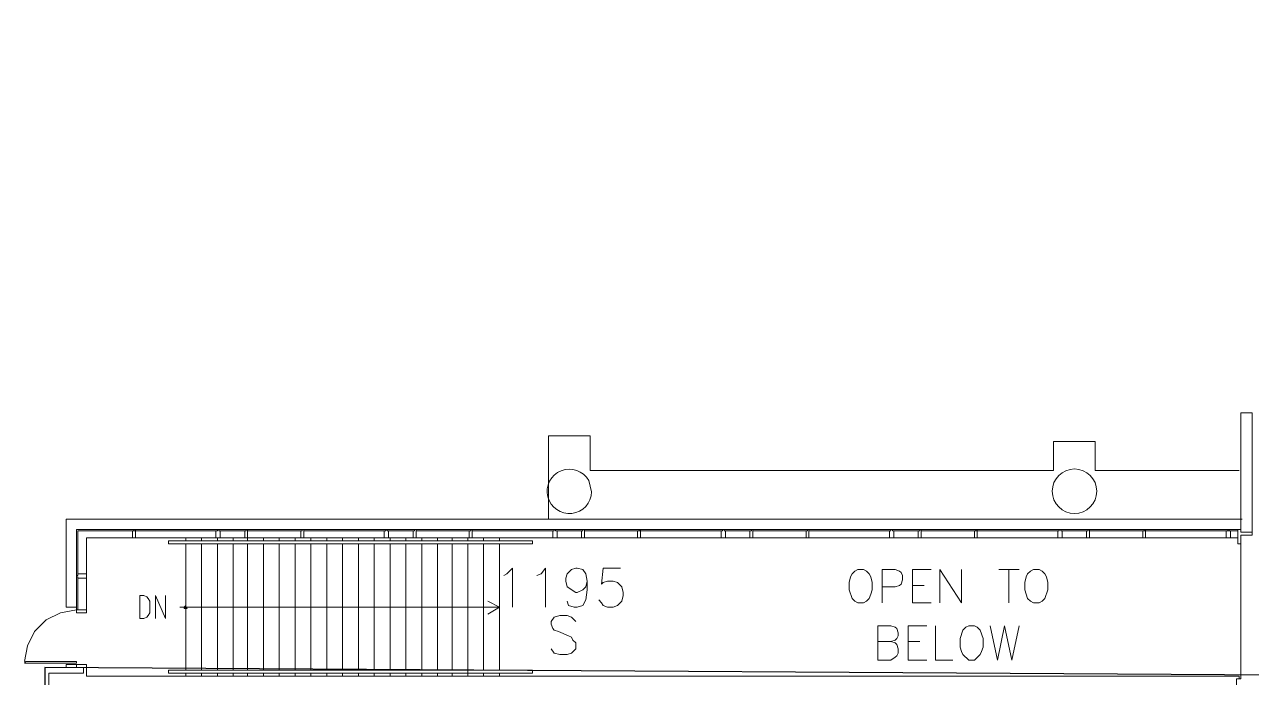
# Model space of a CAD drawing. Header units: metres. Extents: x 3 to 116, y 0 to 119.
# Drawn here: x 5.7 to 27.51, y 70.44 to 82.05 of the extents above; entities that cross this region are included whole.
import ezdxf

# ---------------------------------------------------------------- set-up
doc = ezdxf.new("R2010")
doc.units = ezdxf.units.M
doc.layers.add('Outside', color=7, linetype='Continuous')
doc.layers.add('PDF_Geometry', color=7, linetype='Continuous', transparency=0.8)

msp = doc.modelspace()

# ---------------------------------------------------------------- linework, layer by layer
at = {"layer": 'Outside'}
msp.add_lwpolyline([(69.324, 82.054), (66.766, 82.054), (66.766, 73.254), (64.74, 73.235), (64.745, 70.465), (33.44, 70.469), (33.432, 62.483), (30.899, 62.483), (30.848, 70.465), (6.059, 70.619)], dxfattribs=at)
msp.add_lwpolyline([(6.059, 70.619), (6.059, 51.253), (8.218, 51.228), (8.233, 49.564), (6.161, 49.564), (5.924, 15.132), (38.702, 15.156), (38.702, 6.797, 0.238471), (48.27, 8.564)], format="xyb", dxfattribs=at)
at = {"layer": 'PDF_Geometry', "lineweight": 5}
for points in [[(27.522, 73.023), (27.522, 75.147), (27.318, 75.147), (27.318, 73.023), (27.522, 73.023), (27.522, 72.972), (27.318, 72.972), (27.318, 70.414), (27.241, 70.414), (27.241, 53.504)], [(27.292, 74.123), (24.734, 74.123), (24.734, 74.635), (23.992, 74.635), (23.992, 74.123), (15.754, 74.123), (15.754, 74.737), (15.013, 74.737), (15.013, 73.254)], [(5.701, 70.721), (5.752, 71.002), (5.88, 71.258), (6.084, 71.463), (6.34, 71.591), (6.622, 71.642), (6.622, 73.074), (27.267, 73.074)], [(27.343, 73.254), (6.442, 73.254), (6.442, 71.693), (6.622, 71.693)], [(9.129, 73.049), (7.67, 73.049), (7.67, 72.921), (7.619, 72.921), (7.619, 73.049), (7.645, 73.049), (7.645, 73.074), (7.67, 73.074), (7.67, 73.049), (6.647, 73.049), (6.647, 72.256), (6.622, 72.256), (6.622, 72.23), (6.647, 72.23), (6.647, 72.205), (6.801, 72.205), (6.801, 72.281), (6.647, 72.281)], [(15.652, 72.921), (15.652, 73.049), (15.652, 72.921), (15.601, 72.921), (15.601, 73.049), (15.627, 73.049), (15.627, 73.074), (15.652, 73.074), (15.652, 73.049), (16.65, 73.049), (16.65, 73.074), (16.624, 73.074), (16.624, 73.049), (16.599, 73.049), (16.599, 72.921), (16.65, 72.921), (16.65, 73.049), (18.108, 73.049)], [(24.094, 73.049), (22.636, 73.049), (22.636, 72.921), (22.585, 72.921), (22.585, 73.049), (22.611, 73.049), (22.611, 73.074), (22.636, 73.074), (22.636, 73.049), (21.638, 73.049)], [(27.139, 73.049), (27.139, 72.921), (27.062, 72.921), (27.062, 73.049), (27.087, 73.049), (27.087, 73.074), (27.113, 73.074), (27.113, 73.049), (27.139, 73.049), (25.629, 73.049), (25.629, 72.921), (25.578, 72.921), (25.578, 73.049), (25.604, 73.049), (25.604, 73.074), (25.629, 73.074), (25.629, 73.049), (24.632, 73.049)], [(27.318, 72.819), (27.267, 72.819), (27.267, 73.074), (27.318, 73.074)], [(6.801, 71.642), (6.801, 72.921), (27.267, 72.921)], [(8.847, 72.87), (8.847, 72.921), (8.847, 72.87)], [(9.129, 72.921), (9.129, 72.87), (9.129, 72.921)], [(9.154, 73.049), (9.64, 73.049)], [(9.41, 72.87), (9.41, 72.921)], [(9.666, 73.049), (10.638, 73.049)], [(9.666, 72.87), (9.666, 72.921)], [(9.947, 72.921), (9.947, 72.87)], [(10.229, 72.921), (10.229, 72.87)], [(10.51, 72.87), (10.51, 72.921)], [(12.122, 73.049), (10.664, 73.049)], [(10.791, 72.921), (10.791, 72.87)], [(11.073, 72.87), (11.073, 72.921)], [(11.354, 72.87), (11.354, 72.921)], [(11.636, 72.87), (11.636, 72.921)], [(11.917, 72.87), (11.917, 72.921)], [(12.147, 73.049), (12.633, 73.049)], [(12.198, 72.921), (12.198, 72.87)], [(12.48, 72.921), (12.48, 72.87)], [(12.659, 73.049), (13.631, 73.049)], [(12.761, 72.921), (12.761, 72.87)], [(13.043, 72.87), (13.043, 72.921)], [(13.299, 72.921), (13.299, 72.87)], [(13.58, 72.87), (13.58, 72.921)], [(15.115, 73.049), (13.657, 73.049)], [(13.861, 72.87), (13.861, 72.921)], [(14.143, 72.921), (14.143, 72.87)], [(15.14, 73.049), (15.627, 73.049)], [(18.134, 73.049), (18.62, 73.049)], [(18.645, 73.049), (19.617, 73.049)], [(21.101, 73.049), (19.643, 73.049)], [(21.127, 73.049), (21.613, 73.049)], [(24.12, 73.049), (24.606, 73.049)], [(27.113, 73.049), (27.267, 73.049)], [(8.566, 70.567), (8.566, 72.819)], [(9.129, 70.567), (9.129, 72.819), (9.129, 70.567)], [(9.41, 72.819), (9.41, 70.567)], [(9.666, 72.819), (9.666, 70.567)], [(9.947, 70.567), (9.947, 72.819)], [(10.229, 70.567), (10.229, 72.819)], [(10.51, 72.819), (10.51, 70.567)], [(10.791, 72.819), (10.791, 70.567)], [(11.073, 70.567), (11.073, 72.819)], [(11.354, 70.567), (11.354, 72.819)], [(11.636, 70.567), (11.636, 72.819)], [(11.917, 70.567), (11.917, 72.819)], [(12.198, 72.819), (12.198, 70.567)], [(12.48, 70.567), (12.48, 72.819)], [(12.761, 70.567), (12.761, 72.819)], [(13.043, 70.567), (13.043, 72.819)], [(13.299, 70.567), (13.299, 72.819)], [(13.58, 72.819), (13.58, 70.465)], [(13.861, 70.567), (13.861, 72.819)], [(14.143, 70.567), (14.143, 72.819)], [(6.647, 72.205), (6.647, 71.642)], [(14.271, 72.281), (14.219, 72.256), (14.271, 72.281), (14.373, 72.384), (14.373, 71.693)], [(14.808, 72.256), (14.885, 72.281), (14.961, 72.384), (14.961, 71.693)], [(15.678, 72.051), (15.703, 72.154), (15.678, 72.051), (15.627, 72), (15.524, 71.949), (15.499, 71.949), (15.345, 72.051), (15.32, 72.154), (15.32, 72.205), (15.345, 72.281), (15.422, 72.358), (15.499, 72.384), (15.524, 72.384), (15.627, 72.358), (15.678, 72.281), (15.703, 72.154), (15.703, 72), (15.678, 71.821), (15.627, 71.719), (15.524, 71.693), (15.473, 71.693), (15.371, 71.719), (15.345, 71.795)], [(15.908, 71.821), (15.959, 71.77), (15.985, 71.719), (16.061, 71.693), (16.164, 71.693), (16.24, 71.719), (16.317, 71.795), (16.343, 71.898), (16.343, 71.949), (16.317, 72.051), (16.24, 72.128), (16.164, 72.154), (16.061, 72.154), (15.985, 72.128), (15.959, 72.102), (15.985, 72.384), (16.292, 72.384)], [(20.948, 72.051), (21.178, 72.051), (21.255, 72.077), (21.28, 72.102), (21.306, 72.179), (21.306, 72.256), (21.28, 72.307), (21.255, 72.333), (21.178, 72.358), (20.948, 72.358), (20.948, 71.77)], [(21.817, 71.77), (21.485, 71.77), (21.485, 72.358), (21.817, 72.358)], [(21.971, 71.77), (21.971, 72.358), (22.355, 71.77), (22.355, 72.358)], [(23.02, 72.358), (23.378, 72.358)], [(23.199, 72.358), (23.199, 71.77)], [(23.583, 72.333), (23.634, 72.358), (23.583, 72.333), (23.531, 72.281), (23.506, 72.23), (23.48, 72.128), (23.48, 72), (23.531, 71.847), (23.583, 71.795), (23.634, 71.77), (23.736, 71.77), (23.787, 71.795), (23.838, 71.847), (23.89, 72), (23.89, 72.128), (23.864, 72.23), (23.838, 72.281), (23.787, 72.333), (23.736, 72.358), (23.634, 72.358)], [(21.69, 72.077), (21.485, 72.077)], [(8.029, 71.488), (8.029, 71.898), (8.208, 71.488), (8.208, 71.898)], [(8.463, 71.693), (14.143, 71.693), (13.938, 71.795)], [(6.622, 71.591), (6.622, 71.642), (6.622, 71.591), (6.801, 71.591), (6.801, 71.642), (6.622, 71.642)], [(8.591, 71.693), (8.54, 71.693), (8.566, 71.693), (8.54, 71.667), (8.566, 71.693), (8.566, 71.667), (8.591, 71.667), (8.566, 71.693)], [(13.938, 71.565), (14.143, 71.693)], [(15.499, 71.437), (15.422, 71.514), (15.345, 71.54), (15.217, 71.54), (15.115, 71.514), (15.064, 71.437), (15.064, 71.386), (15.089, 71.309), (15.115, 71.284), (15.192, 71.258), (15.371, 71.181), (15.422, 71.156), (15.447, 71.105), (15.499, 71.053), (15.499, 70.951), (15.422, 70.874), (15.345, 70.849), (15.217, 70.849), (15.115, 70.874), (15.064, 70.951)], [(20.871, 71.079), (21.101, 71.079), (21.178, 71.105), (21.203, 71.13), (21.229, 71.181), (21.229, 71.233), (21.203, 71.309), (21.178, 71.335), (21.101, 71.36), (20.871, 71.36), (20.871, 70.746), (21.101, 70.746), (21.178, 70.798), (21.203, 70.823), (21.229, 70.874), (21.229, 70.951), (21.203, 71.028), (21.178, 71.053), (21.101, 71.079)], [(21.741, 70.746), (21.408, 70.746), (21.408, 71.36), (21.741, 71.36)], [(22.201, 70.746), (21.894, 70.746), (21.894, 71.36)], [(22.431, 71.335), (22.483, 71.36), (22.431, 71.335), (22.38, 71.284), (22.329, 71.13), (22.329, 70.977), (22.355, 70.9), (22.38, 70.849), (22.483, 70.746), (22.585, 70.746), (22.687, 70.849), (22.713, 70.9), (22.738, 70.977), (22.738, 71.13), (22.687, 71.284), (22.636, 71.335), (22.585, 71.36), (22.483, 71.36)], [(22.866, 71.36), (22.994, 70.746), (23.122, 71.36), (23.25, 70.746), (23.378, 71.36)], [(21.613, 71.079), (21.408, 71.079)], [(5.726, 70.721), (5.701, 70.695), (5.726, 70.721), (6.622, 70.721), (6.622, 70.695), (5.701, 70.695)], [(6.622, 70.67), (6.442, 70.67), (6.442, 70.619)], [(6.801, 70.619), (6.801, 70.67)], [(27.215, 70.465), (6.801, 70.465), (6.801, 70.619), (6.059, 70.619), (6.059, 51.253), (6.647, 51.253), (6.647, 51.355), (6.135, 51.355), (6.135, 70.516), (6.749, 70.516), (6.749, 70.619)], [(8.847, 70.516), (8.847, 70.465), (8.847, 70.516)], [(9.129, 70.516), (9.129, 70.465), (9.129, 70.516)], [(9.41, 70.465), (9.41, 70.516)], [(9.666, 70.465), (9.666, 70.516)], [(9.947, 70.516), (9.947, 70.465)], [(10.229, 70.465), (10.229, 70.516)], [(10.51, 70.516), (10.51, 70.465)], [(10.791, 70.465), (10.791, 70.516)], [(11.073, 70.516), (11.073, 70.465)], [(11.354, 70.516), (11.354, 70.465)], [(11.636, 70.516), (11.636, 70.465)], [(11.917, 70.516), (11.917, 70.465)], [(12.198, 70.465), (12.198, 70.516)], [(12.48, 70.465), (12.48, 70.516)], [(12.761, 70.516), (12.761, 70.465)], [(13.043, 70.516), (13.043, 70.465)], [(13.299, 70.516), (13.299, 70.465)], [(13.861, 70.516), (13.861, 70.465)], [(14.143, 70.516), (14.143, 70.465)], [(27.292, 70.414), (27.292, 70.465), (26.729, 70.465)]]:
    msp.add_lwpolyline(points, dxfattribs=at)
msp.add_lwpolyline([(15.729, 73.944), (15.78, 73.74, -7.37617)], format="xyb", close=True, dxfattribs=at)
for points in [[(9.18, 73.049), (9.18, 72.921), (9.103, 72.921), (9.103, 73.049), (9.129, 73.049), (9.129, 73.074), (9.154, 73.074), (9.154, 73.049)], [(9.666, 73.049), (9.666, 72.921), (9.615, 72.921), (9.615, 73.049), (9.64, 73.049), (9.64, 73.074), (9.666, 73.074)], [(10.664, 73.049), (10.664, 72.921), (10.612, 72.921), (10.612, 73.049), (10.638, 73.049), (10.638, 73.074), (10.664, 73.074)], [(12.173, 73.049), (12.173, 72.921), (12.096, 72.921), (12.096, 73.049), (12.122, 73.049), (12.122, 73.074), (12.147, 73.074), (12.147, 73.049)], [(12.659, 73.049), (12.659, 72.921), (12.608, 72.921), (12.608, 73.049), (12.633, 73.049), (12.633, 73.074), (12.659, 73.074)], [(13.657, 73.049), (13.657, 72.921), (13.606, 72.921), (13.606, 73.049), (13.631, 73.049), (13.631, 73.074), (13.657, 73.074)], [(15.166, 73.049), (15.166, 72.921), (15.089, 72.921), (15.089, 73.049), (15.115, 73.049), (15.115, 73.074), (15.14, 73.074), (15.14, 73.049)], [(18.159, 73.049), (18.159, 72.921), (18.082, 72.921), (18.082, 73.049), (18.108, 73.049), (18.108, 73.074), (18.134, 73.074), (18.134, 73.049)], [(18.645, 73.049), (18.645, 72.921), (18.594, 72.921), (18.594, 73.049), (18.62, 73.049), (18.62, 73.074), (18.645, 73.074)], [(19.643, 73.049), (19.643, 72.921), (19.592, 72.921), (19.592, 73.049), (19.617, 73.049), (19.617, 73.074), (19.643, 73.074)], [(21.152, 73.049), (21.152, 72.921), (21.076, 72.921), (21.076, 73.049), (21.101, 73.049), (21.101, 73.074), (21.127, 73.074), (21.127, 73.049)], [(21.638, 73.049), (21.638, 72.921), (21.587, 72.921), (21.587, 73.049), (21.613, 73.049), (21.613, 73.074), (21.638, 73.074)], [(24.145, 73.049), (24.145, 72.921), (24.069, 72.921), (24.069, 73.049), (24.094, 73.049), (24.094, 73.074), (24.12, 73.074), (24.12, 73.049)], [(24.632, 73.049), (24.632, 72.921), (24.58, 72.921), (24.58, 73.049), (24.606, 73.049), (24.606, 73.074), (24.632, 73.074)], [(8.259, 72.87), (8.259, 72.819), (14.731, 72.819), (14.731, 72.87)], [(8.566, 72.921), (8.566, 72.87)], [(8.847, 72.819), (8.847, 70.567)], [(20.513, 72.358), (20.462, 72.333), (20.41, 72.281), (20.385, 72.23), (20.359, 72.128), (20.359, 72), (20.41, 71.847), (20.462, 71.795), (20.513, 71.77), (20.615, 71.77), (20.666, 71.795), (20.717, 71.847), (20.743, 71.923), (20.769, 72), (20.769, 72.128), (20.743, 72.23), (20.717, 72.281), (20.666, 72.333), (20.615, 72.358)], [(7.747, 71.488), (7.747, 71.898), (7.824, 71.898), (7.875, 71.872), (7.901, 71.847), (7.926, 71.795), (7.926, 71.591), (7.901, 71.54), (7.875, 71.514), (7.824, 71.488)], [(8.591, 71.693), (8.566, 71.693), (8.566, 71.719), (8.54, 71.693), (8.54, 71.667), (8.566, 71.667)], [(6.622, 70.619), (6.622, 70.67), (6.801, 70.67), (6.801, 70.619), (6.622, 70.619), (6.622, 70.644)], [(8.259, 70.516), (14.731, 70.516), (14.731, 70.567), (8.259, 70.567)], [(8.566, 70.465), (8.566, 70.516)]]:
    msp.add_lwpolyline(points, close=True, dxfattribs=at)
msp.add_circle((24.364, 73.752), 0.396, dxfattribs=at)

doc.saveas('drawing.dxf')
